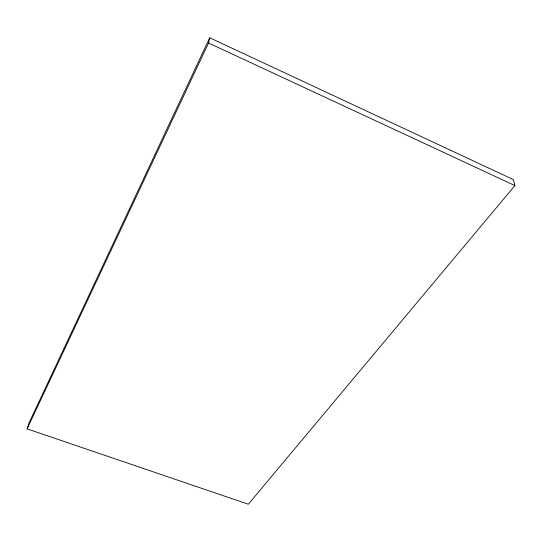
<?xml version="1.0" encoding="UTF-8"?>
<svg xmlns="http://www.w3.org/2000/svg" width="542" height="542" viewBox="0 0 542 542"><rect width="100%" height="100%" fill="white"/><g stroke="black" fill="none" stroke-linecap="round" stroke-linejoin="round"><path stroke-width="0.81" d="M27.1 428.871L208.535 42.987L209.713 37.771L513.416 179.619L514.9 185.581L248.331 504.229L27.1 428.871L29.004 423.017L209.713 37.771M208.535 42.987L514.9 185.581"/></g></svg>
